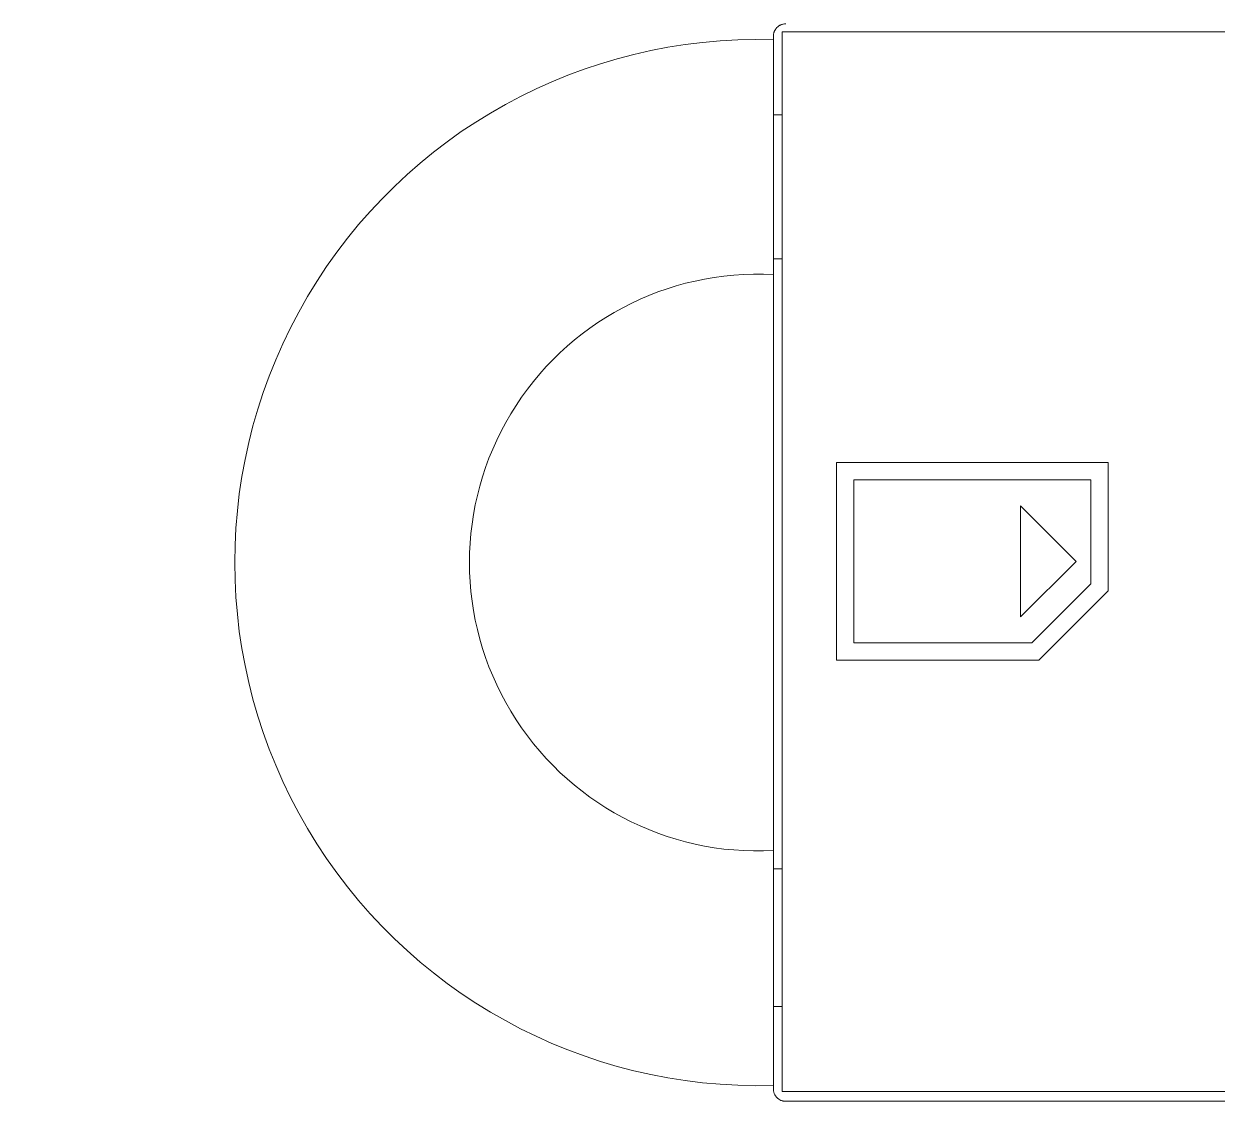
# Model space of a CAD drawing. Header units: millimetres. Extents: x 0 to 1189, y 0 to 841.
# Drawn here: x 955.09 to 1003.4, y 321.5 to 365.84 of the extents above; entities that cross this region are included whole.
import ezdxf

# ---------------------------------------------------------------- set-up
doc = ezdxf.new("R2010")
doc.units = ezdxf.units.MM
doc.layers.add('1', color=7, linetype='Continuous')

msp = doc.modelspace()

# ---------------------------------------------------------------- linework, layer by layer
at = {"layer": '1', "color": 7, "linetype": 'Continuous', "lineweight": 13}
for p, q in [((985.432, 365.2), (985.432, 365.341)), ((985.781, 365.518), (1034.617, 365.518)), ((985.781, 365.518), (985.781, 322.616)), ((985.782, 362.158), (985.432, 362.158)), ((985.432, 332.373), (985.432, 355.693)), ((987.984, 340.082), (987.984, 348.082)), ((987.984, 348.082), (998.984, 348.082)), ((998.984, 348.082), (998.984, 342.882)), ((988.684, 347.382), (988.684, 340.782)), ((998.284, 347.382), (988.684, 347.382)), ((998.284, 343.172), (998.284, 347.382)), ((997.684, 344.082), (995.434, 346.332)), ((995.434, 346.332), (995.434, 341.832)), ((995.434, 341.832), (997.684, 344.082)), ((995.894, 340.782), (998.284, 343.172)), ((998.984, 342.882), (996.184, 340.082)), ((988.684, 340.782), (995.894, 340.782)), ((996.184, 340.082), (987.984, 340.082)), ((985.782, 326.058), (985.432, 326.058)), ((985.432, 322.724), (985.432, 322.865)), ((985.781, 322.616), (1034.617, 322.616)), ((1035.36, 322.225), (985.932, 322.225))]:
    msp.add_line(p, q, dxfattribs=at)
for radius, start, end in [(21.177, 88.3035, 271.6965), (11.677, 86.9222, 273.0778)]:
    msp.add_arc((984.805, 344.033), radius, start, end, dxfattribs=at)
for points, knots in [([(950.48, 224.19), (898.21, 224.19), (842.672, 224.19), (783.868, 224.19), (777.143, 224.19), (773.452, 224.19), (772.941, 224.19), (772.593, 224.19), (772.362, 224.19), (771.984, 224.197), (770.669, 224.274), (768.364, 224.788), (765.613, 226.213), (763.316, 228.292), (761.893, 230.477), (761.135, 232.357), (760.808, 233.611), (760.648, 234.609), (760.587, 235.255), (760.568, 235.699), (760.562, 235.924), (760.562, 236.058), (760.562, 236.216), (760.561, 236.445), (760.562, 237.055), (760.562, 237.972), (760.561, 238.996), (760.562, 245.938), (760.562, 259.005), (760.562, 298.004), (760.561, 356.81), (760.562, 415.607), (760.561, 449.918), (760.562, 458.897), (760.561, 461.761), (760.562, 463.181), (760.561, 463.91), (760.562, 464.25), (760.562, 464.466), (760.565, 464.602), (760.567, 464.681), (760.585, 465.198), (760.689, 466.243), (761.139, 468.204), (762.201, 470.586), (764.142, 473), (766.634, 474.84), (769.058, 475.801), (770.812, 476.128), (771.698, 476.205), (772.208, 476.226), (772.877, 476.227), (773.791, 476.227), (775.425, 476.227), (779.916, 476.227), (790.535, 476.227), (852.604, 476.227), (963.681, 476.227), (1071.488, 476.227), (1130.292, 476.227), (1137.017, 476.227), (1140.708, 476.227), (1141.22, 476.227), (1141.568, 476.227), (1141.799, 476.227), (1142.176, 476.22), (1143.491, 476.143), (1145.796, 475.628), (1148.547, 474.204), (1150.844, 472.125), (1152.267, 469.94), (1153.026, 468.06), (1153.353, 466.806), (1153.512, 465.807), (1153.573, 465.161), (1153.593, 464.718), (1153.598, 464.492), (1153.598, 464.359), (1153.599, 464.201), (1153.599, 463.972), (1153.599, 463.361), (1153.599, 462.444), (1153.599, 461.421), (1153.599, 454.479), (1153.599, 441.411), (1153.599, 402.413), (1153.599, 343.606), (1153.599, 284.809), (1153.599, 250.498), (1153.599, 241.52), (1153.599, 238.655), (1153.599, 237.235), (1153.599, 236.506), (1153.599, 236.167), (1153.598, 235.951), (1153.595, 235.814), (1153.593, 235.735), (1153.575, 235.218), (1153.471, 234.174), (1153.021, 232.213), (1151.96, 229.831), (1150.019, 227.417), (1147.526, 225.577), (1145.102, 224.616), (1143.349, 224.288), (1142.463, 224.211), (1141.952, 224.19), (1141.284, 224.189), (1140.369, 224.19), (1138.735, 224.189), (1134.244, 224.19), (1123.625, 224.189), (1061.556, 224.19), (1002.751, 224.19), (950.48, 224.19)], [0, 0, 0, 0, 0.125, 0.132812, 0.140625, 0.141113, 0.141602, 0.141846, 0.141968, 0.14209, 0.142578, 0.144531, 0.146484, 0.148438, 0.150391, 0.151367, 0.152344, 0.152832, 0.15332, 0.153564, 0.153687, 0.153748, 0.153809, 0.154053, 0.154297, 0.155273, 0.15625, 0.156738, 0.171875, 0.1875, 0.25, 0.3125, 0.328125, 0.332031, 0.333984, 0.334961, 0.335449, 0.335693, 0.335815, 0.335876, 0.335938, 0.335968, 0.336914, 0.337891, 0.339844, 0.341797, 0.34375, 0.345703, 0.34668, 0.347168, 0.347412, 0.347656, 0.348633, 0.349609, 0.351562, 0.359375, 0.375, 0.5, 0.625, 0.632812, 0.640625, 0.641113, 0.641602, 0.641846, 0.641968, 0.64209, 0.642578, 0.644531, 0.646484, 0.648438, 0.650391, 0.651367, 0.652344, 0.652832, 0.65332, 0.653564, 0.653687, 0.653748, 0.653809, 0.654053, 0.654297, 0.655273, 0.65625, 0.656738, 0.671875, 0.6875, 0.75, 0.8125, 0.828125, 0.832031, 0.833984, 0.834961, 0.835449, 0.835693, 0.835815, 0.835876, 0.835938, 0.835968, 0.836914, 0.837891, 0.839844, 0.841797, 0.84375, 0.845703, 0.84668, 0.847168, 0.847412, 0.847656, 0.848633, 0.849609, 0.851562, 0.859375, 0.875, 1, 1, 1, 1]), ([(950.48, 229.19), (1002.751, 229.19), (1061.556, 229.19), (1123.625, 229.189), (1134.244, 229.19), (1138.735, 229.189), (1140.37, 229.19), (1141.282, 229.189), (1141.846, 229.19), (1142.143, 229.202), (1142.671, 229.248), (1143.709, 229.442), (1145.079, 229.985), (1146.528, 231.055), (1147.657, 232.459), (1148.257, 233.804), (1148.527, 234.984), (1148.584, 235.552), (1148.596, 235.897), (1148.597, 235.942), (1148.598, 236.007), (1148.599, 236.173), (1148.599, 236.508), (1148.599, 237.235), (1148.599, 238.656), (1148.599, 241.52), (1148.599, 250.498), (1148.599, 284.809), (1148.599, 343.606), (1148.599, 402.413), (1148.599, 441.411), (1148.599, 454.479), (1148.599, 461.42), (1148.599, 462.444), (1148.599, 463.364), (1148.599, 463.97), (1148.599, 464.192), (1148.598, 464.347), (1148.598, 464.426), (1148.595, 464.548), (1148.583, 464.816), (1148.549, 465.178), (1148.453, 465.778), (1148.269, 466.487), (1147.812, 467.618), (1147.008, 468.853), (1145.673, 470.062), (1144.073, 470.89), (1142.795, 471.175), (1141.985, 471.223), (1141.755, 471.227), (1141.567, 471.227), (1141.218, 471.227), (1140.709, 471.227), (1137.018, 471.227), (1130.292, 471.227), (1071.488, 471.227), (963.681, 471.227), (852.604, 471.227), (790.535, 471.227), (779.916, 471.227), (775.426, 471.227), (773.79, 471.227), (772.879, 471.227), (772.314, 471.227), (772.018, 471.214), (771.489, 471.168), (770.451, 470.975), (769.081, 470.431), (767.632, 469.362), (766.503, 467.958), (765.904, 466.612), (765.633, 465.433), (765.577, 464.865), (765.565, 464.52), (765.563, 464.474), (765.562, 464.409), (765.562, 464.243), (765.561, 463.909), (765.562, 463.182), (765.561, 461.761), (765.562, 458.897), (765.561, 449.918), (765.562, 415.607), (765.561, 356.81), (765.562, 298.004), (765.562, 259.005), (765.562, 245.938), (765.561, 238.996), (765.562, 237.973), (765.562, 237.053), (765.561, 236.447), (765.562, 236.225), (765.562, 236.07), (765.562, 235.991), (765.565, 235.869), (765.577, 235.601), (765.611, 235.238), (765.707, 234.638), (765.892, 233.929), (766.348, 232.798), (767.152, 231.564), (768.488, 230.355), (770.087, 229.527), (771.365, 229.241), (772.176, 229.194), (772.406, 229.19), (772.594, 229.19), (772.943, 229.19), (773.452, 229.19), (777.143, 229.19), (783.868, 229.19), (842.672, 229.19), (898.21, 229.19), (950.48, 229.19)], [0, 0, 0, 0, 0.125, 0.140625, 0.148438, 0.150391, 0.151367, 0.152344, 0.152588, 0.152832, 0.15332, 0.154297, 0.15625, 0.158203, 0.160156, 0.162109, 0.163086, 0.164032, 0.164062, 0.164124, 0.164185, 0.164307, 0.164551, 0.165039, 0.166016, 0.167969, 0.171875, 0.1875, 0.25, 0.3125, 0.328125, 0.343262, 0.34375, 0.344727, 0.345703, 0.345947, 0.346191, 0.346252, 0.346313, 0.346436, 0.34668, 0.347168, 0.347656, 0.348633, 0.349609, 0.351562, 0.353516, 0.355469, 0.357422, 0.35791, 0.358032, 0.358154, 0.358398, 0.358887, 0.359375, 0.367188, 0.375, 0.5, 0.625, 0.640625, 0.648438, 0.650391, 0.651367, 0.652344, 0.652588, 0.652832, 0.65332, 0.654297, 0.65625, 0.658203, 0.660156, 0.662109, 0.663086, 0.664032, 0.664062, 0.664124, 0.664185, 0.664307, 0.664551, 0.665039, 0.666016, 0.667969, 0.671875, 0.6875, 0.75, 0.8125, 0.828125, 0.843262, 0.84375, 0.844727, 0.845703, 0.845947, 0.846191, 0.846252, 0.846313, 0.846436, 0.84668, 0.847168, 0.847656, 0.848633, 0.849609, 0.851562, 0.853516, 0.855469, 0.857422, 0.85791, 0.858032, 0.858154, 0.858398, 0.858887, 0.859375, 0.867188, 0.875, 1, 1, 1, 1]), ([(985.432, 365.341), (985.432, 365.374), (985.435, 365.407), (985.445, 365.454), (985.449, 365.47), (985.458, 365.502), (985.463, 365.517), (985.482, 365.563), (985.497, 365.591), (985.524, 365.632), (985.534, 365.645), (985.555, 365.671), (985.566, 365.683), (985.6, 365.717), (985.626, 365.738), (985.666, 365.766), (985.681, 365.774), (985.71, 365.79), (985.724, 365.797), (985.755, 365.809), (985.77, 365.815), (985.802, 365.824), (985.818, 365.828), (985.866, 365.838), (985.899, 365.841), (985.932, 365.841)], [0, 0, 0, 0, 0.125, 0.125, 0.1875, 0.1875, 0.25, 0.25, 0.375, 0.375, 0.4375, 0.4375, 0.5, 0.5, 0.625, 0.625, 0.6875, 0.6875, 0.75, 0.75, 0.8125, 0.8125, 0.875, 0.875, 1, 1, 1, 1]), ([(985.932, 322.225), (985.915, 322.225), (985.899, 322.225), (985.867, 322.228), (985.85, 322.231), (985.818, 322.237), (985.802, 322.241), (985.771, 322.251), (985.755, 322.256), (985.71, 322.275), (985.681, 322.29), (985.64, 322.317), (985.627, 322.327), (985.602, 322.348), (985.59, 322.359), (985.566, 322.382), (985.555, 322.394), (985.535, 322.42), (985.525, 322.433), (985.498, 322.474), (985.482, 322.503), (985.463, 322.548), (985.458, 322.564), (985.449, 322.595), (985.445, 322.611), (985.435, 322.659), (985.432, 322.691), (985.432, 322.724)], [0, 0, 0, 0, 0.0625, 0.0625, 0.125, 0.125, 0.1875, 0.1875, 0.25, 0.25, 0.375, 0.375, 0.4375, 0.4375, 0.5, 0.5, 0.5625, 0.5625, 0.625, 0.625, 0.75, 0.75, 0.8125, 0.8125, 0.875, 0.875, 1, 1, 1, 1])]:
    msp.add_open_spline(points, degree=3, knots=knots, dxfattribs=at)
at = {"layer": '1', "color": 7, "linetype": 'Continuous', "lineweight": 13, "extrusion": (-8.48263e-07, 0, 1)}
msp.add_open_spline([(985.432, 365.2), (985.432, 362.031), (985.432, 358.862), (985.432, 355.693)], degree=3, dxfattribs=at)
at = {"layer": '1', "color": 7, "linetype": 'Continuous', "lineweight": 13}
for points in [[(985.782, 356.33), (985.665, 356.33), (985.549, 356.33), (985.432, 356.33)], [(985.432, 331.633), (985.549, 331.633), (985.665, 331.633), (985.782, 331.633)]]:
    msp.add_open_spline(points, degree=3, dxfattribs=at)
at = {"layer": '1', "color": 7, "linetype": 'Continuous', "lineweight": 13, "extrusion": (-8.2742e-07, 0, -1)}
msp.add_open_spline([(985.432, 332.373), (985.432, 329.203), (985.432, 326.034), (985.432, 322.865)], degree=3, dxfattribs=at)

doc.saveas('drawing.dxf')
